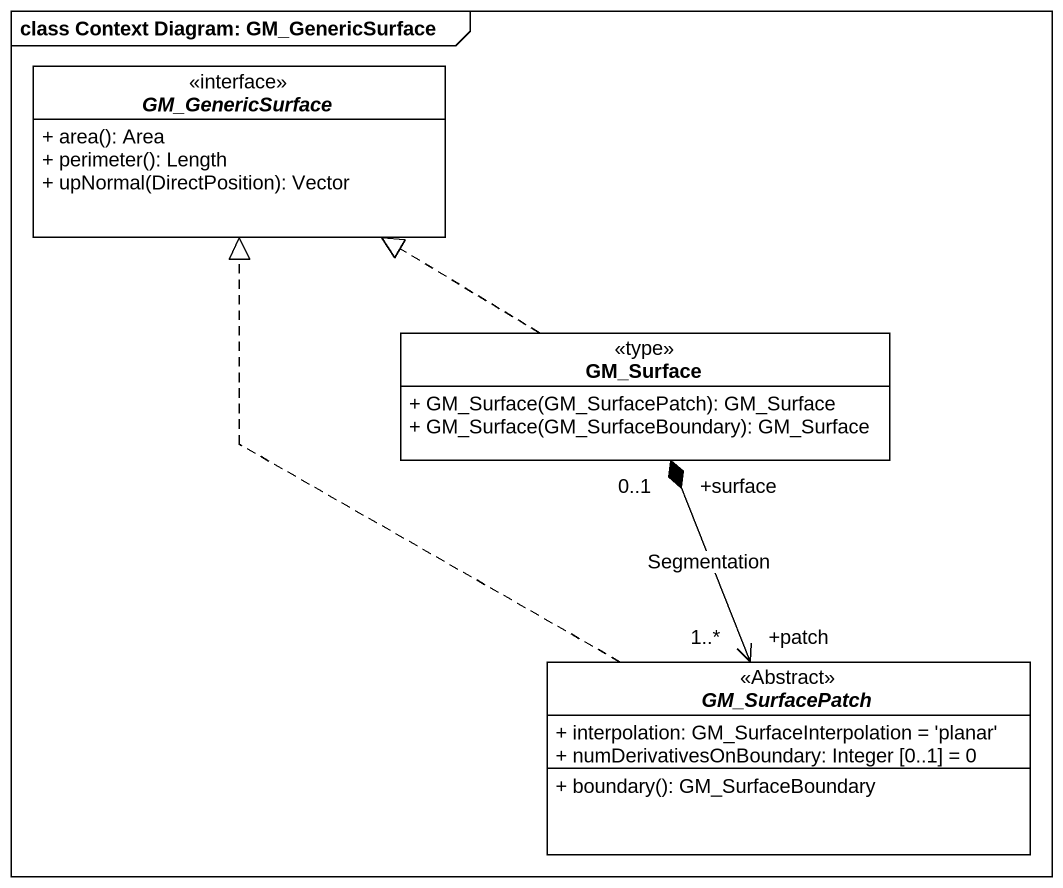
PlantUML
@startuml
mainframe class Context Diagram: GM_GenericSurface
hide circle
hide empty members
skinparam classAttributeIconSize 0
interface GM_GenericSurface {
  + area(): Area
  + perimeter(): Length
  + upNormal(DirectPosition): Vector
}
class GM_Surface <<type>> {
  + GM_Surface(GM_SurfacePatch): GM_Surface
  + GM_Surface(GM_SurfaceBoundary): GM_Surface
}
abstract class GM_SurfacePatch <<Abstract>> {
  + interpolation: GM_SurfaceInterpolation = 'planar'
  + numDerivativesOnBoundary: Integer [0..1] = 0
  + boundary(): GM_SurfaceBoundary
}
GM_Surface .up.|> GM_GenericSurface
GM_SurfacePatch .up.|> GM_GenericSurface
GM_SurfacePatch "+patch\n1..*" <-up-* "+surface\n0..1" GM_Surface : Segmentation
@enduml
